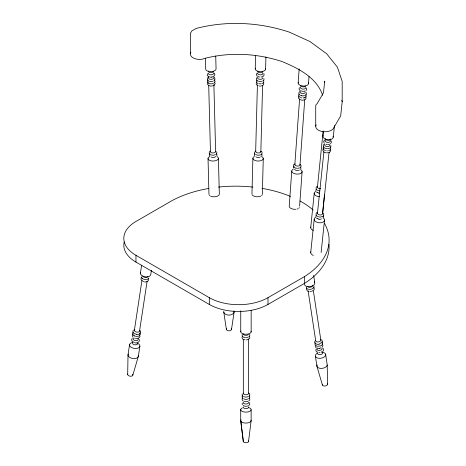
<?xml version="1.0" encoding="UTF-8"?>
<svg xmlns="http://www.w3.org/2000/svg" width="466" height="466" viewBox="0 0 466 466"><rect width="100%" height="100%" fill="white"/><g stroke="black" fill="none" stroke-linecap="round" stroke-linejoin="round"><path stroke-width="0.7" d="M240.718 409.474L240.718 420.443L243.316 441.378M240.741 331.588L240.747 310.799M243.328 393.438L243.339 339.312M248.535 393.624L248.547 338.776M251.133 409.841L251.127 420.81L248.524 441.564M251.151 331.955L251.157 310.449M314.544 341.462C314.346 343.856 317.299 344.729 319.198 344.205M315.185 345.702L315.336 346.826L316.35 347.974M127.69 374.344L128.016 354.818L129.548 344.729M251.96 194.077L252.892 158.312M255.234 68.904L255.589 55.314M255.665 151.601L257.413 84.725M260.849 151.7L262.579 85.546M262.329 194.27L263.267 158.51M265.603 69.096L265.923 56.939M291.757 171.092L289.2 206.316A5.184 2.72 4.2 0 0 295.724 209.286M298.147 83.035L299.172 68.945M294.827 164.568L299.609 98.705M300.005 164.836L304.735 99.695M299.603 206.129L302.108 171.628M308.504 83.571L309.016 76.523M310.705 227.723L314.2 193.431M317.445 187.134L323.165 130.94M322.717 212.013L324.458 194.864M310.705 252.549L314.2 219.34M322.932 136.322L323.387 131.994M317.445 213.242L323.899 151.869M322.612 213.597L329.066 152.219M321.115 252.531L324.534 220.051M333.266 137.033L334.483 125.482M190.413 53.66L190.413 33.331L191.835 30.884L196.163 28.449C226.709 20.516 259.242 22.182 289.141 32.072L309.873 41.474L326.649 53.736L337.401 67.145L342.184 81.387L342.184 101.71L340.687 115.877L333.015 129.059A9.25 5.342 0 0 1 321.266 131.336A9.25 5.342 0 0 1 316.14 124.824M231.544 329.2L234.142 311.847M140.417 273.111L141.612 265.241M134.383 330.26L141.932 280.538M139.555 330.988L147.105 281.26M139.887 346.174L138.355 356.263L132.862 375.066M151.409 270.263L150.757 274.556A5.219 2.988 8.6 0 1 144.577 276.688A5.219 2.988 8.6 0 1 140.685 272.365M323.451 217.412L323.34 215.706M300.873 169.036L300.803 167.154M254.512 151.91L254.5 153.5L255.164 154.403M216.859 155.755L216.975 154.665L216.34 153.46M306.849 288.087L306.628 289.788L307.729 291.198M315.15 342.743L315.016 344.706L316.909 346.261M316.111 349.098L315.896 350.793L316.997 352.209M148.91 277.823L147.308 279.53M242.279 334.326L242.134 335.87L243.468 337.233M242.268 393.782L242.116 395.325L242.739 396.222M242.262 402.997L242.244 404.803M207.411 73.651L207.306 75.498L208.552 76.739M256.51 80.274L256.364 82.121L257.78 83.49M256.451 82.523L256.172 83.863L256.801 85.092M254.587 153.908L254.436 155.755M261.752 156.151L262.067 155.102L261.781 154.048M299.37 87.602L299.055 88.936L299.83 90.404M298.887 94.26L298.572 95.594L299.347 97.062M316.164 189.225L315.826 190.565M316.169 215.216L315.826 216.562M324.388 140.056L323.66 141.641L324.278 143.318M323.952 144.239L323.235 146.097L324.552 148.141M323.73 146.33L323.02 148.194L324.33 150.233M323.509 148.421L322.798 150.285L324.109 152.33M329.509 148.485L330.79 147.209L330.848 145.479M329.456 150.454C330.808 149.802 331.198 147.873 330.161 146.773M329.235 152.545L330.347 151.398L330.307 149.423M322.484 216.737C323.835 216.084 324.225 214.156 323.188 213.049M141.344 277.544L140.901 278.866L141.518 280.462M133.363 330.097C132.309 331.437 133.299 333.359 134.738 333.93M133.043 332.217C131.983 333.551 132.979 335.473 134.418 336.05M132.076 338.572L131.639 339.895L132.257 341.491M313.303 288.262L314.014 286.875L313.95 286.013M321.604 342.918L322.315 341.531L321.686 339.673M322.245 347.153L322.955 345.766L322.332 343.908M322.886 351.387L323.602 350.001L323.13 348.352M207.906 77.694L207.294 79.505L208.675 81.241M207.964 79.948L207.353 81.76L208.733 83.496M208.022 82.202L207.411 84.008L208.791 85.75M214.261 76.08L214.925 74.56L214.238 73.063M214.377 80.583L215.042 79.063L214.354 77.572M214.436 82.837L215.1 81.317L214.412 79.826M209.828 151.334C208.593 152.429 209.31 154.508 210.795 154.957M209.886 153.582L209.263 154.811L209.543 156.151M299.417 91.586L298.729 93.375L300.069 95.25M299.096 96.025L298.386 97.528L298.648 98.606M294.151 164.114C292.625 165.477 293.9 167.795 295.654 168.168M293.994 166.333L293.306 168.121M313.484 290.551L314.334 288.996L313.868 287.347M257.063 73.063L256.376 74.56L257.034 76.08M256.941 77.572L256.294 79.36L257.651 81.148M263.366 80.705L264.001 79.505L263.884 78.41M133.154 333.872L132.274 335.374L132.897 337.25M214.325 85.272L215.158 83.571L214.471 82.08M216.131 154.403L216.929 152.994L216.649 151.654M242.6 336.167C241.516 337.192 242.139 339.056 243.468 339.539M249.287 336.598L249.863 335.369L249.63 334.32M249.287 338.898L249.863 337.669L249.63 336.627M242.588 395.622L242.011 396.851L242.739 398.529M242.588 397.923L242.011 399.152L242.739 400.83M249.275 396.053L249.846 394.824L249.31 393.339M249.275 398.354L249.846 397.125L249.304 395.64M249.269 400.661L249.846 399.432L249.304 397.947M263.296 76.377L264.117 74.997L263.884 73.651M248.856 405.653L249.84 404.039L249.304 402.554M305.912 90.719L306.75 89.332L306.552 87.975M316.956 186.435C315.54 187.402 315.919 189.621 317.363 190.373M330.505 143.901L331.437 142.171L330.819 140.493M316.962 212.467C315.534 213.469 315.913 215.711 317.358 216.515M208.075 77.507L208.634 77.129M138.326 342.341L139.322 340.966L139.252 339.574M262.504 85.75L263.75 84.515L263.645 82.663M305.032 95.507L306.302 94.289L306.337 92.67M304.712 99.945L305.976 98.728L305.906 96.846M299.766 168.034L301.164 166.298L300.593 164.446M208.494 188.497A93.445 53.951 0 0 0 172.641 200.281L135.967 221.449A41.491 23.952 0 0 0 135.967 255.327L209.31 297.669A41.491 23.952 0 0 0 267.985 297.669L304.659 276.501A93.445 53.951 0 0 0 324.604 223.593M124.172 242.035A41.491 23.952 0 0 0 135.967 262.102L209.31 304.444A41.491 23.952 0 0 0 267.985 304.444L304.659 283.276A93.445 53.951 0 0 0 328.99 244.312M138.687 336.324L140.289 334.611L139.905 332.654M138.367 338.438L139.969 336.732L139.584 334.774M320.416 346.04C322.152 345.574 323.451 343.25 322.012 341.794M262.37 83.577L263.814 82.261L263.704 80.408M260.5 154.957C261.985 154.508 262.707 152.429 261.467 151.334M304.147 97.982L306.139 96.509L306.069 94.633M319.839 348.44L318.167 348.545M137.458 338.677L135.81 338.7M136.812 342.912L135.169 342.935M211.884 77.181L210.207 77.21M245.704 337.768L246.555 337.745M303.378 95.944L301.7 95.856M320.433 219.387L318.761 219.27M144.431 281.907C146.423 282.413 149.405 280.911 148.514 278.546M136.451 334.46C138.699 335.153 141.932 332.899 140.225 330.534M318.767 193.18L319.606 193.303M213.609 77.036L214.168 77.391M307.601 289.205L306.715 288.454L306.244 287.085M317.142 192.534L316.426 191.91M317.136 218.606L316.426 217.971M142.351 278.837L141.221 276.746M341.729 100.359L342.184 101.71M322.623 95.309C316.845 77.583 298.263 68.269 282.146 61.588C256.999 53.27 229.639 51.895 203.945 58.576L202.425 59.17A9.25 5.342 0 0 1 193.035 57.825A9.25 5.342 0 0 1 190.862 52.384M322.42 385.056L316.967 366.445L315.435 356.362M313.647 275.418L314.731 282.565M325.6 354.16L327.132 364.249A5.219 2.994 -8.6 0 1 321.709 368.39A5.219 2.994 -8.6 0 1 317.148 364.872M313.368 290.889L320.812 339.889M308.177 291.279L315.727 340.99M223.808 312.243L226.377 329.398M240.794 421.089L243.351 441.698M215.723 56.025L216.061 68.904A5.184 2.627 -1.5 0 1 210.871 71.63A5.184 2.627 -1.5 0 1 205.692 69.096L205.413 58.367M218.403 158.312L219.335 194.077A5.184 2.627 -1.5 0 1 216.131 196.565A5.184 2.627 -1.5 0 1 210.481 196.099M213.882 84.725L215.63 151.601M208.477 76.372L208.518 78.061A2.592 1.311 -1.5 0 0 211.11 79.325A2.592 1.311 -1.5 0 0 213.702 77.962M208.716 85.546L210.446 151.7M208.028 158.51L208.966 194.27M327.219 365.024L327.546 384.345M324.703 82.622L324.703 81.171L323.474 92.804L317.171 103.621L316.14 104.501L315.727 105.776L315.727 126.105M304.659 276.501L304.659 283.276M267.985 297.669L267.985 304.444M209.31 297.669L209.31 304.444M135.967 255.327L135.967 262.102M319.81 190.92A2.592 1.445 5.8 0 1 319.14 190.827M318.517 190.635A2.592 1.445 5.8 0 1 317.981 190.367M320.695 188.759A2.592 1.445 5.8 0 1 317.532 186.761M319.373 196.693A5.184 2.889 5.8 0 1 314.591 194.567A5.184 2.889 5.8 0 1 315.709 191.491M318.919 192.988A2.592 1.445 5.8 0 1 318.295 192.796M317.76 192.528A2.592 1.445 5.8 0 1 317.352 192.202M313.292 230.408A5.184 2.889 5.8 0 1 310.88 226.983M327.283 383.605A2.61 1.497 -8.6 0 1 325.128 385.994A2.61 1.497 -8.6 0 1 322.507 384.269M322.192 352.238A5.219 2.994 -8.6 0 1 325.058 356.257A5.219 2.994 -8.6 0 1 317.27 357.94A5.219 2.994 -8.6 0 1 317.107 353.339M322.146 351.952A2.61 1.497 -8.6 0 1 320.701 354.574A2.61 1.497 -8.6 0 1 317.748 352.908M322.029 351.649A2.61 1.497 -8.6 0 1 321.022 352.267M319.705 352.546A2.61 1.497 -8.6 0 1 319.041 352.541M317.928 352.22A2.61 1.497 -8.6 0 1 317.55 351.929M321.878 348.009A2.61 1.497 -8.6 0 1 319.723 350.397A2.61 1.497 -8.6 0 1 317.101 348.673M320.94 347.752A2.61 1.497 -8.6 0 1 319.734 348.219M317.795 348.189A2.61 1.497 -8.6 0 1 317.282 347.98M321.045 342.795A2.61 1.497 -8.6 0 1 320.293 343.518M319.734 343.792A2.61 1.497 -8.6 0 1 319.094 343.984M320.218 339.248A2.61 1.497 -8.6 0 1 319.099 341.782A2.61 1.497 -8.6 0 1 315.686 340.599M312.768 290.638A2.61 1.497 -8.6 0 1 311.754 291.256M311.113 291.448A2.61 1.497 -8.6 0 1 309.779 291.53M308.661 291.209A2.61 1.497 -8.6 0 1 308.288 290.918M312.744 288.139A2.61 1.497 -8.6 0 1 311.999 288.862M311.434 289.141A2.61 1.497 -8.6 0 1 310.117 289.421M309.453 289.415A2.61 1.497 -8.6 0 1 308.341 289.095M312.511 285.233A2.61 1.497 -8.6 0 1 310.473 287.213A2.61 1.497 -8.6 0 1 307.426 286.334M314.3 281.866A5.219 2.994 -8.6 0 1 310.653 286.52A5.219 2.994 -8.6 0 1 304.479 283.992M320.055 345.912A2.61 1.497 -8.6 0 1 317.468 346.075M231.293 328.309A2.61 1.759 0 0 1 229.091 330.825A2.61 1.759 0 0 1 226.476 328.489M234.066 310.933A5.219 3.518 0 0 1 229.231 315.098A5.219 3.518 0 0 1 223.732 311.329M132.6 374.274A2.61 1.497 8.6 0 1 130.445 376.225A2.61 1.497 8.6 0 1 127.824 373.971M138.268 355.471A5.219 2.988 8.6 0 1 132.845 358.511A5.219 2.988 8.6 0 1 128.284 354.073M137.598 343.238A5.219 2.988 8.6 0 1 138.454 347.916A5.219 2.988 8.6 0 1 130.538 346.809A5.219 2.988 8.6 0 1 132.431 342.516M137.365 342.906A2.61 1.497 8.6 0 1 135.204 344.857A2.61 1.497 8.6 0 1 132.589 342.597M137.511 342.271A2.61 1.497 8.6 0 1 137.068 342.522M134.528 342.557A2.61 1.497 8.6 0 1 133.917 342.324M133.41 342.009A2.61 1.497 8.6 0 1 132.822 341.252M138.221 339.062A2.61 1.497 8.6 0 1 135.175 340.524A2.61 1.497 8.6 0 1 133.532 338.042M138.157 338.036A2.61 1.497 8.6 0 1 137.709 338.287M135.169 338.322A2.61 1.497 8.6 0 1 134.563 338.083M138.029 336.167A2.61 1.497 8.6 0 1 135.489 336.202M134.884 335.969A2.61 1.497 8.6 0 1 134.377 335.654M139.509 330.586A2.61 1.497 8.6 0 1 136.462 332.048A2.61 1.497 8.6 0 1 134.814 329.567M146.65 279.379A2.61 1.497 8.6 0 1 144.111 279.414M143.505 279.175A2.61 1.497 8.6 0 1 142.619 278.499M147.722 276.688A2.61 1.497 8.6 0 1 145.095 277.439A2.61 1.497 8.6 0 1 142.724 275.988M143.79 281.528A2.61 1.497 8.6 0 1 143.184 281.295M142.678 280.981A2.61 1.497 8.6 0 1 142.299 280.619M136.474 334.227A2.61 1.497 8.6 0 1 135.204 333.848M218.408 187.093A93.445 53.951 0 0 1 252.805 187.087M261.927 188.346A93.445 53.951 0 0 1 290.51 196.448M299.976 200.992A93.445 53.951 0 0 1 313.199 210.02M248.267 440.935A2.61 1.235 0 0 1 246.065 442.7A2.61 1.235 0 0 1 243.45 441.063M251.052 420.169A5.219 2.47 0 0 1 245.535 423.087A5.219 2.47 0 0 1 240.992 419.814M248.861 407.622A5.219 2.47 0 0 1 249.968 411.222A5.219 2.47 0 0 1 242.285 411.426A5.219 2.47 0 0 1 242.518 407.791M248.279 406.818A2.61 1.235 0 0 1 246.077 408.583A2.61 1.235 0 0 1 243.462 406.946M248.087 405.746A2.61 1.235 0 0 1 247.632 405.985M247.062 406.16A2.61 1.235 0 0 1 243.363 405.28M248.279 402.21A2.61 1.235 0 0 1 246.077 403.981A2.61 1.235 0 0 1 243.462 402.339M248.395 400.853A2.61 1.235 0 0 1 244.458 401.465M243.951 401.249A2.61 1.235 0 0 1 243.578 400.981M248.395 398.547A2.61 1.235 0 0 1 247.632 399.077M247.062 399.251A2.61 1.235 0 0 1 244.458 399.158M243.951 398.943A2.61 1.235 0 0 1 243.578 398.675M248.395 396.246A2.61 1.235 0 0 1 248.087 396.531M247.632 396.77A2.61 1.235 0 0 1 244.458 396.857M243.951 396.642A2.61 1.235 0 0 1 243.578 396.374M248.279 392.995A2.61 1.235 0 0 1 246.077 394.766A2.61 1.235 0 0 1 243.468 393.123M248.407 339.091A2.61 1.235 0 0 1 246.432 339.895M245.087 339.848A2.61 1.235 0 0 1 243.968 339.487M248.413 336.79A2.61 1.235 0 0 1 247.079 337.495M245.087 337.547A2.61 1.235 0 0 1 243.968 337.186M248.413 334.483A2.61 1.235 0 0 1 245.413 335.287A2.61 1.235 0 0 1 243.345 333.988M251.075 331.314A5.219 2.47 0 0 1 245.559 334.233A5.219 2.47 0 0 1 241.015 330.959M299.341 169.939A2.592 1.363 4.2 0 1 298.927 170.201M298.391 170.387A2.592 1.363 4.2 0 1 294.594 169.368M299.09 167.981A2.592 1.363 4.2 0 1 297.931 168.273M297.261 168.284A2.592 1.363 4.2 0 1 295.968 168.034M299.918 164.481A2.592 1.363 4.2 0 1 297.087 166.036A2.592 1.363 4.2 0 1 295.17 163.904M304.03 99.893A2.592 1.363 4.2 0 1 300.908 99.951M300.372 99.707A2.592 1.363 4.2 0 1 299.702 99.06M304.193 97.674A2.592 1.363 4.2 0 1 303.034 97.971M301.694 97.901A2.592 1.363 4.2 0 1 301.071 97.732M300.535 97.487A2.592 1.363 4.2 0 1 300.121 97.184M304.356 95.454A2.592 1.363 4.2 0 1 303.82 95.647M301.857 95.681A2.592 1.363 4.2 0 1 300.692 95.268M304.921 91.61A2.592 1.363 4.2 0 1 302.684 93.544A2.592 1.363 4.2 0 1 300.436 91.383M304.677 91.016A2.592 1.363 4.2 0 1 301.554 91.074M301.019 90.829A2.592 1.363 4.2 0 1 300.605 90.526M305.504 87.515A2.592 1.363 4.2 0 1 302.673 89.076A2.592 1.363 4.2 0 1 300.762 86.944M305.667 86A2.592 1.363 4.2 0 1 302.83 86.857A2.592 1.363 4.2 0 1 300.576 85.389M308.323 82.855A5.184 2.72 4.2 0 1 303.337 86.029A5.184 2.72 4.2 0 1 298.322 82.336M299.382 207.545A5.184 2.72 4.2 0 1 298.863 208.18M298.042 208.698A5.184 2.72 4.2 0 1 296.976 209.077M300.587 169.618A5.184 2.72 4.2 0 1 300.599 173.48A5.184 2.72 4.2 0 1 293.283 173.102A5.184 2.72 4.2 0 1 293.265 169.245M215.542 151.264A2.592 1.311 -1.5 0 1 212.7 152.959A2.592 1.311 -1.5 0 1 210.795 151.036M213.242 72.807A2.592 1.311 -1.5 0 1 211.331 74.805A2.592 1.311 -1.5 0 1 208.488 73.214M213.527 71.205A2.592 1.311 -1.5 0 1 210.591 72.562A2.592 1.311 -1.5 0 1 208.43 70.96M209.659 195.574A5.184 2.627 -1.5 0 1 209.141 194.945M216.888 156.483A5.184 2.627 -1.5 0 1 216.876 160.199A5.184 2.627 -1.5 0 1 209.549 160.339A5.184 2.627 -1.5 0 1 209.554 156.623M215.659 156.448A2.592 1.311 -1.5 0 1 211.861 157.316M211.319 157.118A2.592 1.311 -1.5 0 1 210.912 156.856M213.789 85.062A2.592 1.311 -1.5 0 1 212.583 85.884M211.954 86.029A2.592 1.311 -1.5 0 1 209.991 85.936M209.455 85.738A2.592 1.311 -1.5 0 1 209.042 85.47M213.556 76.051A2.592 1.311 -1.5 0 1 213.294 76.372M212.886 76.651A2.592 1.311 -1.5 0 1 211.721 77.018M209.752 76.919A2.592 1.311 -1.5 0 1 209.217 76.721M215.344 154.52A2.592 1.311 -1.5 0 1 214.931 154.799M214.389 155.015A2.592 1.311 -1.5 0 1 211.261 154.869M213.475 83.134A2.592 1.311 -1.5 0 1 209.933 83.682M209.397 83.484A2.592 1.311 -1.5 0 1 208.984 83.216M213.416 80.88A2.592 1.311 -1.5 0 1 213.003 81.16M212.467 81.381A2.592 1.311 -1.5 0 1 209.333 81.23M321.412 218.822A2.592 1.538 6 0 1 320.876 219.026M318.913 219.049A2.592 1.538 6 0 1 318.29 218.851M317.76 218.571A2.592 1.538 6 0 1 317.346 218.222M322.041 216.434A2.592 1.538 6 0 1 321.633 216.725M321.097 216.935A2.592 1.538 6 0 1 319.134 216.958M318.511 216.76A2.592 1.538 6 0 1 317.975 216.48M322.262 212.799A2.592 1.538 6 0 1 320.363 214.972A2.592 1.538 6 0 1 317.532 212.845M328.384 152.539A2.592 1.538 6 0 1 327.225 152.86M326.555 152.865A2.592 1.538 6 0 1 324.726 152.289M329.013 150.157A2.592 1.538 6 0 1 328.606 150.448M327.447 150.768A2.592 1.538 6 0 1 326.777 150.774M325.484 150.477A2.592 1.538 6 0 1 324.948 150.198M328.821 148.357A2.592 1.538 6 0 1 327.662 148.677M326.998 148.683A2.592 1.538 6 0 1 325.169 148.106M329.712 144.815A2.592 1.538 6 0 1 326.876 146.551A2.592 1.538 6 0 1 324.983 144.122M329.264 144.169A2.592 1.538 6 0 1 328.105 144.489M327.435 144.501A2.592 1.538 6 0 1 326.142 144.204M330.155 140.633A2.592 1.538 6 0 1 327.318 142.369A2.592 1.538 6 0 1 325.419 139.934M330.464 138.944A2.592 1.538 6 0 1 327.878 140.313A2.592 1.538 6 0 1 325.291 138.594M333.091 136.218A5.184 3.076 6 0 1 328.093 139.765A5.184 3.076 6 0 1 323.107 135.536M313.286 255.397A5.184 3.076 6 0 1 310.88 251.762M323.025 217.762A5.184 3.076 6 0 1 323.014 222.131A5.184 3.076 6 0 1 315.709 221.63A5.184 3.076 6 0 1 315.715 217.261M260.383 156.856A2.592 1.311 1.5 0 1 259.976 157.118M259.44 157.316A2.592 1.311 1.5 0 1 256.848 157.269M256.306 157.048A2.592 1.311 1.5 0 1 255.892 156.768M260.762 151.357A2.592 1.311 1.5 0 1 257.919 152.947A2.592 1.311 1.5 0 1 256.009 150.949M262.253 85.47A2.592 1.311 1.5 0 1 261.84 85.738M261.304 85.936A2.592 1.311 1.5 0 1 259.341 86.029M258.176 85.668A2.592 1.311 1.5 0 1 257.762 85.389M262.37 80.968A2.592 1.311 1.5 0 1 261.962 81.23M261.426 81.428A2.592 1.311 1.5 0 1 258.828 81.381M258.292 81.16A2.592 1.311 1.5 0 1 257.879 80.88M262.69 77.717A2.592 1.311 1.5 0 1 259.847 79.307A2.592 1.311 1.5 0 1 257.937 77.315M262.748 76.144A2.592 1.311 1.5 0 1 262.492 76.459M262.078 76.721A2.592 1.311 1.5 0 1 260.913 77.041M259.574 77.018A2.592 1.311 1.5 0 1 258.409 76.651M258.001 76.372A2.592 1.311 1.5 0 1 257.739 76.051M262.544 72.894A2.592 1.311 1.5 0 1 260.302 74.822A2.592 1.311 1.5 0 1 258.053 72.807M262.865 71.642A2.592 1.311 1.5 0 1 260.022 72.55A2.592 1.311 1.5 0 1 257.768 71.205M265.428 68.415A5.184 2.627 1.5 0 1 260.424 71.63A5.184 2.627 1.5 0 1 255.409 68.222M262.154 194.945A5.184 2.627 1.5 0 1 261.636 195.574M260.814 196.099A5.184 2.627 1.5 0 1 252.135 194.759M261.741 156.623A5.184 2.627 1.5 0 1 261.752 160.339A5.184 2.627 1.5 0 1 254.419 160.199A5.184 2.627 1.5 0 1 254.413 156.483M260.034 154.869A2.592 1.311 1.5 0 1 256.906 155.015M256.364 154.799A2.592 1.311 1.5 0 1 255.956 154.52M261.362 83.682A2.592 1.311 1.5 0 1 258.77 83.63"/></g></svg>
